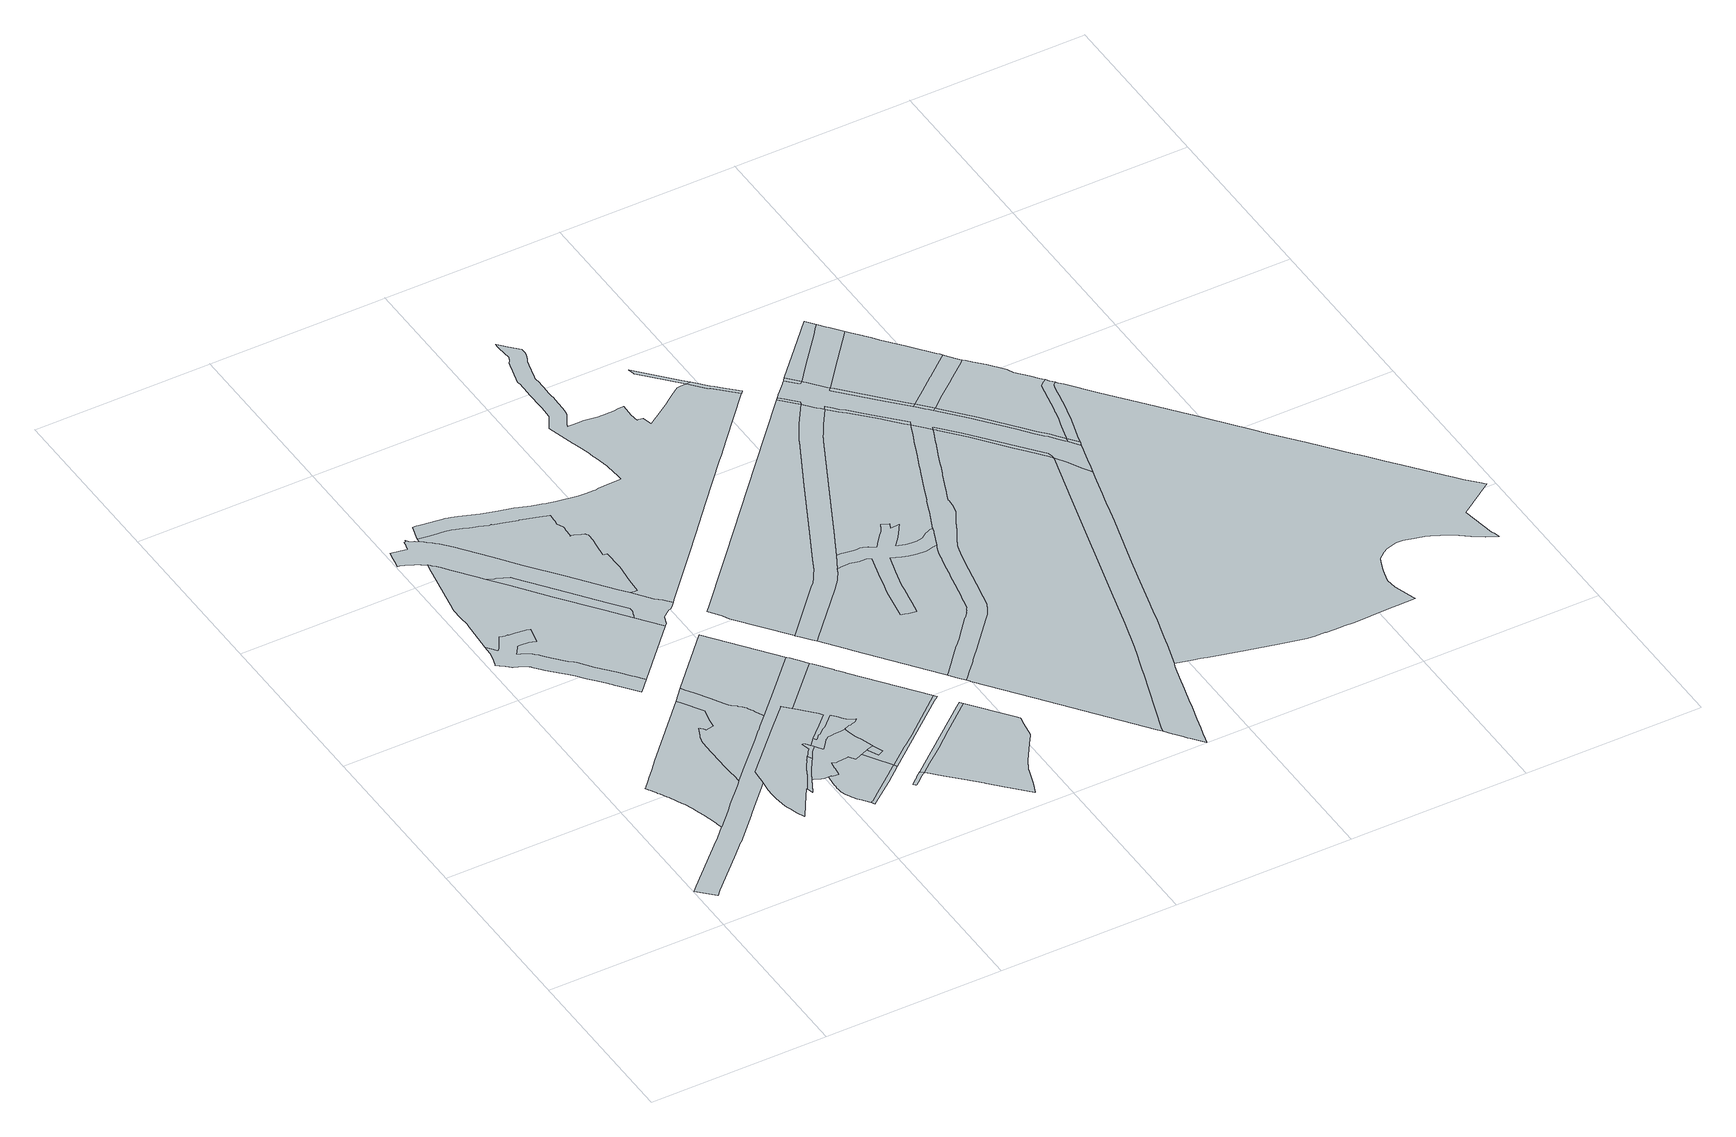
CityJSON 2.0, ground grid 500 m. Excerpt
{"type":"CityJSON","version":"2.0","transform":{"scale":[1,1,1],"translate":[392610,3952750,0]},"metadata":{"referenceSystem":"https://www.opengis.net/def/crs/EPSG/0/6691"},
"CityObjects":{
"object1":{"type":"GenericCityObject","attributes":{"class":"18","urbanPlanType":"21","prefecture":"13","city":"13100"},"geometry":[{"type":"MultiSurface","lod":"0","boundaries":[[[0,1,2,3,4,5,6,7,8,9,10,11,12,13,14,15,16,17,18,19,20,21,22,23,24,25,26,27,28,29,30,31,32,33,34,35,36,37,38,39,40,41,42,43,44,45,46,47,48,49,50,51,52,53,54,55,56,57,58]]]}]},
"object2":{"type":"GenericCityObject","attributes":{"class":"18","urbanPlanType":"21","prefecture":"13","city":"13100"},"geometry":[{"type":"MultiSurface","lod":"0","boundaries":[[[59,60,61,62,63,64,65,66,67,68,69,70,71,72,73,74,75,76,77,78,79,80,81,82,83,84,85,86,87,88,89,90,91,92,93,94,95,96,97,98,99,100,101,102,103,104,105,106,107,108,109,110,111,112,113,114,115,116,117,118,119,120,121,122,123,124,125,126,127,128,129,130,131,132,133,134,135,136,137,138,139]]]}]},
"object3":{"type":"GenericCityObject","attributes":{"class":"18","urbanPlanType":"21","prefecture":"13","city":"13100"},"geometry":[{"type":"MultiSurface","lod":"0","boundaries":[[[140,141,142,143,144,145,146,147,148,149,150,151,152,153,154,58,57,56,55,54,53,52,51,155,156,157,158,159,160,161,162,163,164,165,166,167,168,169,170,171,172,173,174,175,176,177,178,179]]]}]},
"object4":{"type":"GenericCityObject","attributes":{"class":"18","urbanPlanType":"21","prefecture":"13","city":"13100"},"geometry":[{"type":"MultiSurface","lod":"0","boundaries":[[[180,181,182,183,184,185,186,187,188,189,190,191,192,193,194,195,196,197,198,199]]]}]},
"object5":{"type":"GenericCityObject","attributes":{"class":"18","urbanPlanType":"21","prefecture":"13","city":"13100"},"geometry":[{"type":"MultiSurface","lod":"0","boundaries":[[[200,201,202,203,204,205,206,207,208,209,210,211,212,213,214,215,216,217,218,219,220,221,23,22,21,20,19,18,17,16,15,14,13,12,11,10,9,8,7,6,5,4,3,2,1,0,58,154,153,152,151,150,149,148,147,146]]]}]},
"object6":{"type":"GenericCityObject","attributes":{"class":"18","urbanPlanType":"21","prefecture":"13","city":"13100"},"geometry":[{"type":"MultiSurface","lod":"0","boundaries":[[[222,223,224,225,226,227,228,229,230,231,232,233,234,235,236,237,238,239,240,241,242,243,244,245,246,247,248,249,250,251,252,253,254,255,256,257,258,259,260,261,98,97,96,95,94,93,92,91,90,89,88,87,86,85,84,83,82,81,80,79,78,77,76,75,74,73,72,71,70,69,68,67,66,65,64,63,62,61,60,59,139,262,263,264,265,266,267]]]}]},
"object7":{"type":"GenericCityObject","attributes":{"class":"18","urbanPlanType":"21","prefecture":"13","city":"13100"},"geometry":[{"type":"MultiSurface","lod":"0","boundaries":[[[176,175,174,173,268,269,270,271,272,273,274,275,276,277,278,279,280,281,282,189,188,187,186,185,184,183,182,181,283,284,285,286,287,288,289,290,291,292,293,294,177]]]}]},
"object8":{"type":"GenericCityObject","attributes":{"class":"18","urbanPlanType":"21","prefecture":"13","city":"13100"},"geometry":[{"type":"MultiSurface","lod":"0","boundaries":[[[288,287,286,285,284,283,181,180,199,295,296,297,289]]]}]},
"object9":{"type":"GenericCityObject","attributes":{"class":"18","urbanPlanType":"21","prefecture":"13","city":"13100"},"geometry":[{"type":"MultiSurface","lod":"0","boundaries":[[[298,299,300,301,302,303,304,305,306,307,308,309,310,311,312,313,314,315,316,317,318,319,320,321,322,323,324,325,326,327,328,329,231,230,229,228,227,226,225,224,223,222,267,330,331,332,333,334,335,336,337,338,339,340,341,342,343,263,262,344,345,346,347,348,349,350,351,352,353,354,355,356,357,358,359,360,361,362,363,364,365,366,367,368,369,370,371,372,373,374]]]}]},
"object10":{"type":"GenericCityObject","attributes":{"class":"18","urbanPlanType":"21","prefecture":"13","city":"13100"},"geometry":[{"type":"MultiSurface","lod":"0","boundaries":[[[343,342,341,340,339,338,337,336,335,334,333,332,331,330,267,266,265,264,263]]]}]},
"object11":{"type":"GenericCityObject","attributes":{"class":"18","urbanPlanType":"21","prefecture":"13","city":"13100"},"geometry":[{"type":"MultiSurface","lod":"0","boundaries":[[[375,376,377,378,379,380,381,382,383,384,385,386,387,388,389,390,391,392,393,394,395,396,397,398,399,400,401,402,403,404,405,406,407,408,409,410,411,412]]]}]},
"object12":{"type":"GenericCityObject","attributes":{"class":"18","urbanPlanType":"21","prefecture":"13","city":"13100"},"geometry":[{"type":"MultiSurface","lod":"0","boundaries":[[[410,409,408,407,406,405,404,413,414,415,416,417,418,419]]]}]},
"object13":{"type":"GenericCityObject","attributes":{"class":"18","urbanPlanType":"21","prefecture":"13","city":"13100"},"geometry":[{"type":"MultiSurface","lod":"0","boundaries":[[[420,421,422,423,424,425,426,427,428,429,430,431,432,433,434,435,436,437,438,439,440,441,296,295,199,198,197,196,195,194,193,442,443,444,445,446,447,448,389,388,387,386,385,384,383,382,381,380,379,378,377,376,375,412,449,450,451]]]}]},
"object14":{"type":"GenericCityObject","attributes":{"class":"18","urbanPlanType":"21","prefecture":"13","city":"13100"},"geometry":[{"type":"MultiSurface","lod":"0","boundaries":[[[452,453,454,455,456,457,458,459,460,461,462,463,464,465,466,467,468,469,470,471,472,473,474,475,476,477,478,479,480,481,482,483,484,485,486,487,488,489,490,491,492,493,494,495,496,497,498,499,500,501,502,503,504,505,374,373,372,371,370,369,368,367,366,365,364,363,362,361,360,359,358,357,356,355,354]]]}]},
"object15":{"type":"GenericCityObject","attributes":{"class":"18","urbanPlanType":"21","prefecture":"13","city":"13100"},"geometry":[{"type":"MultiSurface","lod":"0","boundaries":[[[506,221,220,219,218,217,216,215,214,213,212,211,210,209,208,207,206,205,204,203,202,201,200,146,145,144,143,142]]]}]},
"object16":{"type":"GenericCityObject","attributes":{"class":"18","urbanPlanType":"21","prefecture":"13","city":"13100"},"geometry":[{"type":"MultiSurface","lod":"0","boundaries":[[[507,508,509,510,511,512,513,514,515,516,517,518,519,520,521,522,523,524,525,526,527,528,529,530,531,532,533,534,535,290,289,297,296,441,440,439,438,437,436,435,434,433,432,431,430,429,428,427]]]}]},
"object17":{"type":"GenericCityObject","attributes":{"class":"18","urbanPlanType":"21","prefecture":"13","city":"13100"},"geometry":[{"type":"MultiSurface","lod":"0","boundaries":[[[536,537,538,539,540,541,542,543,544,545,546,547,548]]]}]},
"object18":{"type":"GenericCityObject","attributes":{"class":"18","urbanPlanType":"21","prefecture":"13","city":"13100"},"geometry":[{"type":"MultiSurface","lod":"0","boundaries":[[[549,550,551,552,451,450,449]]]}]},
"object19":{"type":"GenericCityObject","attributes":{"class":"18","urbanPlanType":"21","prefecture":"13","city":"13100"},"geometry":[{"type":"MultiSurface","lod":"0","boundaries":[[[553,554,555,556,557,558,559,179,178,177,294,293,292,291,290,535,534,533,532,531,530,529,528,527,526,525,524,523,522,521,520,519,518,517,516,515,514,513,512,511,510,509,508,507,427,426,425,424,423,422,421,420,451,552,551,550,549,449,412,411,410,560,561,562,563,564]]]}]},
"object20":{"type":"GenericCityObject","attributes":{"class":"18","urbanPlanType":"21","prefecture":"13","city":"13100"},"geometry":[{"type":"MultiSurface","lod":"0","boundaries":[[[565,564,563,562,561,560,410,419,566,567,568]]]}]},
"object21":{"type":"GenericCityObject","attributes":{"class":"18","urbanPlanType":"21","prefecture":"13","city":"13100"},"geometry":[{"type":"MultiSurface","lod":"0","boundaries":[[[569,570,571,572,573,536,548,574,575,576,577,578,579]]]}]},
"object22":{"type":"GenericCityObject","attributes":{"class":"18","urbanPlanType":"21","prefecture":"13","city":"13100"},"geometry":[{"type":"MultiSurface","lod":"0","boundaries":[[[580,579,578,577,576,575,574,548,581,582,583,584,585,586,587,588,589,590,591,592,593,594,595,596,597,598,599,600,601,602,603,604]]]}]},
"object23":{"type":"GenericCityObject","attributes":{"class":"18","urbanPlanType":"21","prefecture":"13","city":"13100"},"geometry":[{"type":"MultiSurface","lod":"0","boundaries":[[[605,606,607,608,609,610,611,612,613,614,615,616,617,618,619,620,621,622,623,624,625,626,627,628,629,630,631,632,633,634,635,636,637,638,639,640,641,642,643,644,645,646,647,648,649,650,651,652,653,654,655,656,657,658,659,660,661,662,663,664,665,666,667,668,669,670,671,672,673,674,675,676,677,678,679,680,681,682,505,504,503,502,501,500,499,498,497,496,495,494,493,492,491,490,489,488,487,486,485,484,483,482,481,480,479,478,477,476,475,474,473,472,471,470,469,468,467,466,465,464,463,462,461,460,459,458,457,456,455,454,453,452,354,353,352,351,683,684,685,686,687,688,689,690,691,692,693,694,695,696,697,698,699,700,701,702,703,704,705,706,707,708,709,710,711,712,713,714,715,716,717,718,719,720,721,722,723,724,725,726,727,728,729,730,731,732,733,734,735,736,737,738,739,740,741,742,743,744,745,746,747,748,749,750]]]}]},
"object24":{"type":"GenericCityObject","attributes":{"class":"18","urbanPlanType":"21","prefecture":"13","city":"13100"},"geometry":[{"type":"MultiSurface","lod":"0","boundaries":[[[751,752,753,754,755,756,757,758,759,760,761,762,763,764,765,766,767,768,769,770,771,772,773,774,775,776,777,778,779,780,781,782,783,784,785,786,787,788,789,790,791,792,793,794,795,796,797,798,799,800,801,802,803,804,805,806,807,808,809,810,811,812,813,814,815,816,817,818,819,820,821,822,823,824,825,826,827,828,829,830,831,832,833,834,835,836,837,838,839,840,841,842,843]]]}]},
"object25":{"type":"GenericCityObject","attributes":{"class":"18","urbanPlanType":"21","prefecture":"13","city":"13100"},"geometry":[{"type":"MultiSurface","lod":"0","boundaries":[[[844,845,846,847,848,849,850,851,852,853,854,855,856,857,858,859,860,861,862,863,864,865,866,867,868,869,870,871,872,873,874,875,876,877,878]]]}]},
"object26":{"type":"GenericCityObject","attributes":{"class":"18","urbanPlanType":"21","prefecture":"13","city":"13100"},"geometry":[{"type":"MultiSurface","lod":"0","boundaries":[[[878,877,876,875,874,873,872,871,870,869,868,867,866,865,864,863,862,861,860,859,858,857,856,855,854,853,852,879,880,881,802,801,800,799,798,797,796,795,794,793,792,791,790,789,788,787,882,883,884,885,886,887,888,889,890,891,892,893,894,895,896]]]}]},
"object27":{"type":"GenericCityObject","attributes":{"class":"18","urbanPlanType":"21","prefecture":"13","city":"13100"},"geometry":[{"type":"MultiSurface","lod":"0","boundaries":[[[897,898,899,900,901,902,903,904,905,906,907,908,909,910,911,912,913,914,915,916,917,918,919,920,921,922,923,924,925,926,927,928,929,930,931,932,933,934,882,787,786,785,784,783,782,781,780,779,778,777,776,775,774,773,772,771,770,769,768,767,766,765,764,763,762,761,760,759,758,757,756,755,754,753,752,751,843,935,936,937,938]]]}]},
"object28":{"type":"GenericCityObject","attributes":{"class":"18","urbanPlanType":"21","prefecture":"13","city":"13100"},"geometry":[{"type":"MultiSurface","lod":"0","boundaries":[[[939,940,941,942,943,944,945,946,947,948,949,950,951,952,953,954,955,956,957,938,937,936,935,843,842,841,840,839,838,837,836,835,834,833,832,831,830,829,828,827,826,825,824,823,822,821,820,819,818,817,816,815,814,813,812,811,810,809,808,807,806,958,959,960,961,962,963,964,965,966,967,968,969,970,971,972,973,974,975,976,977,978,979,980,981,982,983,984,985,986,987,988,989,990,991,992,993,994,995,996,997,998,999,1000,1001,1002,1003,1004,1005,1006,1007,1008,1009,1010,1011,1012,1013,1014,1015,1016,1017]]]}]},
"object29":{"type":"GenericCityObject","attributes":{"class":"18","urbanPlanType":"21","prefecture":"13","city":"13100"},"geometry":[{"type":"MultiSurface","lod":"0","boundaries":[[[1018,1019,1020,1021,1022,1023,697,1024]]]}]},
"object30":{"type":"GenericCityObject","attributes":{"class":"18","urbanPlanType":"21","prefecture":"13","city":"13100"},"geometry":[{"type":"MultiSurface","lod":"0","boundaries":[[[1025,1026,1027,1028,1029,1030,1031,1032,1033,1034,1015,1014,1013,1012,1011,1010,1009,1008,1007,1006,1005,1004,1003,1002,1001,1000,999,998,997,996,995,994,993,992,991,990,989,988,987,986,985,984,983,982,981,980,979,978,977,976,975,974,973,972,971,970,969,968,967,966,965,964,963,962,961,960,1035,1036,1037,1038,1039,1040,1041,1042,1043,1044,1045,1046,1047,1048,1049,1050]]]}]},
"object31":{"type":"GenericCityObject","attributes":{"class":"18","urbanPlanType":"21","prefecture":"13","city":"13100"},"geometry":[{"type":"MultiSurface","lod":"0","boundaries":[[[1051,1052,1053,1054,1055,1056,893,892,891,890,889,888,887,886,885,884,883,882,934,933,932,931,930,929,928,927,926,925,924,923,922,921,920,919,918,917,916,915,914,913,912,911,910,909,908,907,906,905,904,903,902,901,900,899,898,897,938,957,956,955,954,953,952,951,950,949,948,947,946,945,944,943,942,941,940,939,1017]]]}]},
"object32":{"type":"GenericCityObject","attributes":{"class":"18","urbanPlanType":"21","prefecture":"13","city":"13100"},"geometry":[{"type":"MultiSurface","lod":"0","boundaries":[[[1057,1058,1059,1024,697,696,695,694,693,692,1060,1061]]]}]},
"object33":{"type":"GenericCityObject","attributes":{"class":"18","urbanPlanType":"21","prefecture":"13","city":"13100"},"geometry":[{"type":"MultiSurface","lod":"0","boundaries":[[[1062,1063,1064,1065,844,878,896]]]}]},
"object34":{"type":"GenericCityObject","attributes":{"class":"18","urbanPlanType":"21","prefecture":"13","city":"13100"},"geometry":[{"type":"MultiSurface","lod":"0","boundaries":[[[1066,1067,1068,1069,1050,1049,1048,1047,1046,1045,1044,1043,1042,1041,1040,1039,1070,1071,1072,1073,1074,1075,1076,1077,1078,1079,1080,1081,1082,1083,1084,1085,1086,1087,1088,1089,1090,1091,1092,1093,1094,1095,1096,1097,1098,1099,1100,1101,1102,1103]]]}]},
"object35":{"type":"GenericCityObject","attributes":{"class":"18","urbanPlanType":"21","prefecture":"13","city":"13100"},"geometry":[{"type":"MultiSurface","lod":"0","boundaries":[[[1104,1105,1106,1107,1108,1109,1110]]]}]},
"object36":{"type":"GenericCityObject","attributes":{"class":"18","urbanPlanType":"21","prefecture":"13","city":"13100"},"geometry":[{"type":"MultiSurface","lod":"0","boundaries":[[[1111,1112,1113,1114,1115,1116,1117,1118,1119,893,1056,1055,1054,1053,1052,1051,1017]]]}]},
"object37":{"type":"GenericCityObject","attributes":{"class":"18","urbanPlanType":"21","prefecture":"13","city":"13100"},"geometry":[{"type":"MultiSurface","lod":"0","boundaries":[[[1120,1121,1122,1123,1124,1125,1126,1127,1128,1129]]]}]},
"object38":{"type":"GenericCityObject","attributes":{"class":"18","urbanPlanType":"21","prefecture":"13","city":"13100"},"geometry":[{"type":"MultiSurface","lod":"0","boundaries":[[[1130,1131,1104,1110,1132,1133,1134,1135]]]}]},
"object39":{"type":"GenericCityObject","attributes":{"class":"18","urbanPlanType":"21","prefecture":"13","city":"13100"},"geometry":[{"type":"MultiSurface","lod":"0","boundaries":[[[1109,1108,1107,1106,1136,1137,1138,1139,1140,1065,1064,1063,1062,896,895,894,893,1119,1118,1117,1116,1115,1114,1113,1112,1111,1017,1016,1015,1141,1142,1143,1144,1145,1146,1147,1148,1149,1050,1069,1068,1067,1066,1103,1150,1151,1152,1153,1154,1155,1156,1157,1158,1159,1160,1161,1162,1163,1164,1165,1166,1167,1168,1128,1127,1126,1125,1124,1123,1169,1170,1171,1110]]]}]},
"object40":{"type":"GenericCityObject","attributes":{"class":"18","urbanPlanType":"21","prefecture":"13","city":"13100"},"geometry":[{"type":"MultiSurface","lod":"0","boundaries":[[[1172,1173,1135,1134,1133,1132,1110,1171,1170,1169,1123,1174,1175]]]}]},
"object41":{"type":"GenericCityObject","attributes":{"class":"18","urbanPlanType":"21","prefecture":"13","city":"13100"},"geometry":[{"type":"MultiSurface","lod":"0","boundaries":[[[1176,1129,1128,1168,1167,1166,1165,1177]]]}]},
"object42":{"type":"GenericCityObject","attributes":{"class":"18","urbanPlanType":"21","prefecture":"13","city":"13100"},"geometry":[{"type":"MultiSurface","lod":"0","boundaries":[[[1149,1148,1147,1146,1145,1144,1143,1142,1141,1015,1034,1033,1032,1031,1030,1029,1028,1027,1026,1025,1050]]]}]},
"object43":{"type":"GenericCityObject","attributes":{"class":"18","urbanPlanType":"21","prefecture":"13","city":"13100"},"geometry":[{"type":"MultiSurface","lod":"0","boundaries":[[[1178,1179,1180,1181,1182,1183,1184,1185,1186,1187,1175,1174,1123,1122,1121,1120,1129,1188,1189,1190,1191,1192]]]}]},
"object44":{"type":"GenericCityObject","attributes":{"class":"18","urbanPlanType":"21","prefecture":"13","city":"13100"},"geometry":[{"type":"MultiSurface","lod":"0","boundaries":[[[1193,1194,1195,1196,1197,1198,1199,1177,1165,1164,1163,1162,1161,1160,1159,1158,1157,1156,1200]]]}]},
"object45":{"type":"GenericCityObject","attributes":{"class":"18","urbanPlanType":"21","prefecture":"13","city":"13100"},"geometry":[{"type":"MultiSurface","lod":"0","boundaries":[[[1201,1202,1203,1204,1192,1191,1190,1189,1188,1129,1176,1177,1205,1206,1207,1208,1209,1210,1211]]]}]},
"object46":{"type":"GenericCityObject","attributes":{"class":"18","urbanPlanType":"21","prefecture":"13","city":"13100"},"geometry":[{"type":"MultiSurface","lod":"0","boundaries":[[[1212,1213,1214,1215,1216,1217,1218,1219,1220,1221,1211,1210,1209,1208,1207,1206,1205,1177,1199,1198,1197,1196,1195,1194,1193,1200,1222,1223,1224,1225,1226,1227,1228,1229,1230,1231,1232,1233]]]}]},
"object47":{"type":"GenericCityObject","attributes":{"class":"18","urbanPlanType":"21","prefecture":"13","city":"13100"},"geometry":[{"type":"MultiSurface","lod":"0","boundaries":[[[1200,1156,1155,1234]]]}]},
"object48":{"type":"GenericCityObject","attributes":{"class":"18","urbanPlanType":"21","prefecture":"13","city":"13100"},"geometry":[{"type":"MultiSurface","lod":"0","boundaries":[[[1235,1233,1232,1231,1230,1229,1228,1227,1226,1225,1224,1223,1222,1200,1234,1236,1237,1238,1239,1240,1241,1242,1243,1244,1245,1246]]]}]},
"object49":{"type":"GenericCityObject","attributes":{"class":"18","urbanPlanType":"21","prefecture":"13","city":"13100"},"geometry":[{"type":"MultiSurface","lod":"0","boundaries":[[[1247,1248,1249,1250,1251,1252,1253,1254,1255,1256,1257,1258,1259,1260,1261,1262,1263,1264,1265,1266,1267,1268,1246,1245,1244,1243,1242,1241,1240,1239,1238,1237,1236,1234,1155,1154,1153,1152,1151,1150,1103,1102,1101,1100,1099,1098,1097,1096,1095,1094,1093,1092,1091,1090,1089,1088,1087,1086,1269,1270,1271,1272,1273,1274,1275,1276,1277,1278,1279,1280,1281,1282,1283,1284,1285,1286,1287,1288,1289,1290,1291,1292,1293,1294,1295,1296,1297,1298,1299,1300,1301,1302,1303,1304,1305,1306,1307,1308,1309,1310,1311,1312,1313,1314,1315,1316,1317,1318,1319]]]}]}
},
"vertices":[
[312,480,0],[311,499,0],[310,520,0],[310,521,0],[310,613,0],[311,637,0],[311,639,0],[313,644,0],[315,651,0],[315,652,0],[317,656,0],[318,658,0],[329,683,0],[334,679,0],[337,676,0],[343,667,0],[365,672,0],[366,680,0],[368,693,0],[369,702,0],[373,720,0],[376,732,0],[339,791,0],[334,799,0],[173,628,0],[151,604,0],[129,580,0],[120,571,0],[116,566,0],[105,554,0],[104,554,0],[100,549,0],[99,549,0],[104,540,0],[104,539,0],[114,522,0],[116,518,0],[120,512,0],[129,494,0],[132,489,0],[143,466,0],[149,454,0],[153,446,0],[154,444,0],[158,432,0],[162,421,0],[163,419,0],[167,403,0],[171,388,0],[183,346,0],[183,340,0],[187,326,0],[229,370,0],[247,389,0],[247,390,0],[292,435,0],[299,443,0],[307,451,0],[313,458,0],
[295,933,0],[293,935,0],[264,972,0],[248,991,0],[228,1014,0],[199,1052,0],[193,1057,0],[182,1067,0],[152,1099,0],[138,1116,0],[132,1124,0],[124,1133,0],[120,1136,0],[114,1141,0],[102,1148,0],[98,1150,0],[86,1155,0],[92,1162,0],[102,1177,0],[104,1180,0],[110,1180,0],[135,1178,0],[144,1175,0],[154,1172,0],[155,1175,0],[165,1219,0],[155,1222,0],[148,1223,0],[146,1223,0],[127,1226,0],[106,1228,0],[105,1229,0],[99,1229,0],[93,1231,0],[88,1232,0],[83,1233,0],[64,1200,0],[55,1187,0],[43,1204,0],[34,1217,0],[33,1207,0],[33,1201,0],[32,1195,0],[32,1190,0],[31,1184,0],[30,1179,0],[29,1173,0],[27,1167,0],[26,1162,0],[24,1156,0],[23,1151,0],[22,1149,0],[21,1146,0],[20,1144,0],[29,1137,0],[40,1128,0],[52,1117,0],[54,1115,0],[78,1105,0],[87,1100,0],[90,1097,0],[91,1097,0],[95,1092,0],[113,1070,0],[116,1066,0],[146,1034,0],[152,1028,0],[162,1019,0],[165,1016,0],[166,1014,0],[167,1013,0],[189,984,0],[206,965,0],[225,943,0],[227,941,0],[229,939,0],[236,929,0],[237,928,0],[273,881,0],[279,873,0],[313,909,0],
[681,773,0],[660,801,0],[654,808,0],[647,801,0],[569,720,0],[522,671,0],[493,641,0],[486,634,0],[465,612,0],[456,602,0],[455,601,0],[451,598,0],[427,573,0],[350,495,0],[321,466,0],[156,294,0],[148,287,0],[147,286,0],[111,252,0],[17,161,0],[3,146,0],[46,104,0],[59,119,0],[153,209,0],[198,252,0],[199,252,0],[272,328,0],[273,329,0],[291,349,0],[335,394,0],[350,410,0],[355,415,0],[358,418,0],[360,420,0],[363,467,0],[484,590,0],[546,652,0],[567,631,0],[684,753,0],[691,760,0],
[510,444,0],[506,453,0],[501,445,0],[498,442,0],[497,439,0],[488,425,0],[485,421,0],[481,413,0],[468,388,0],[443,344,0],[447,327,0],[462,355,0],[469,368,0],[471,372,0],[474,378,0],[476,383,0],[482,393,0],[488,403,0],[504,428,0],[512,441,0],
[490,647,0],[482,666,0],[479,673,0],[478,674,0],[472,687,0],[472,688,0],[471,689,0],[470,690,0],[464,698,0],[456,706,0],[455,707,0],[442,717,0],[441,718,0],[440,719,0],[438,723,0],[436,727,0],[424,747,0],[412,766,0],[389,804,0],[374,828,0],[369,836,0],[368,837,0],
[156,1456,0],[111,1514,0],[94,1537,0],[90,1541,0],[87,1546,0],[83,1549,0],[79,1553,0],[76,1557,0],[72,1561,0],[71,1561,0],[69,1550,0],[40,1386,0],[40,1385,0],[40,1383,0],[40,1382,0],[40,1381,0],[40,1380,0],[39,1379,0],[39,1377,0],[39,1376,0],[39,1375,0],[39,1374,0],[39,1373,0],[39,1371,0],[39,1370,0],[39,1369,0],[39,1368,0],[39,1367,0],[39,1365,0],[39,1364,0],[39,1363,0],[39,1362,0],[39,1361,0],[39,1359,0],[40,1331,0],[41,1326,0],[41,1322,0],[41,1317,0],[40,1312,0],[35,1235,0],[458,1063,0],[408,1128,0],[358,1193,0],[274,1301,0],[206,1391,0],[167,1441,0],
[360,415,0],[357,391,0],[357,373,0],[357,359,0],[358,353,0],[359,341,0],[361,327,0],[364,311,0],[369,296,0],[369,294,0],[374,279,0],[383,257,0],[407,295,0],[440,346,0],[441,348,0],[511,460,0],[516,468,0],[519,472,0],[523,477,0],[517,499,0],[525,500,0],[534,486,0],[552,506,0],[568,521,0],[590,541,0],[621,571,0],[613,581,0],
[525,462,0],[540,477,0],[538,481,0],
[96,1651,0],[90,1655,0],[89,1656,0],[79,1661,0],[76,1663,0],[72,1671,0],[71,1670,0],[71,1669,0],[70,1664,0],[66,1665,0],[65,1660,0],[63,1652,0],[60,1638,0],[55,1639,0],[53,1639,0],[43,1641,0],[41,1641,0],[15,1646,0],[14,1646,0],[10,1625,0],[7,1605,0],[5,1595,0],[7,1594,0],[15,1592,0],[22,1589,0],[43,1579,0],[51,1576,0],[51,1575,0],[55,1573,0],[59,1570,0],[63,1567,0],[68,1564,0],[171,1440,0],[186,1433,0],[190,1431,0],[224,1416,0],[230,1409,0],[298,1320,0],[382,1211,0],[418,1165,0],[417,1155,0],[416,1148,0],[415,1145,0],[412,1139,0],[411,1135,0],[409,1132,0],[465,1070,0],[465,1071,0],[473,1094,0],[473,1095,0],[497,1112,0],[502,1112,0],[513,1123,0],[520,1131,0],[503,1152,0],[486,1166,0],[447,1218,0],[426,1245,0],[342,1353,0],[273,1442,0],[223,1508,0],[179,1565,0],[161,1589,0],[157,1594,0],[153,1598,0],[149,1603,0],[145,1607,0],[141,1612,0],[137,1616,0],[133,1620,0],[129,1624,0],[124,1629,0],[119,1633,0],[113,1638,0],[108,1642,0],[102,1647,0],[98,1650,0],
[604,382,0],[592,401,0],[590,400,0],[562,397,0],[561,397,0],[560,397,0],[558,396,0],[545,401,0],[541,381,0],[543,380,0],[541,370,0],[539,354,0],[519,356,0],[519,359,0],[511,359,0],[511,353,0],[508,323,0],[508,320,0],[507,312,0],[508,302,0],[509,294,0],[510,291,0],[512,283,0],[520,266,0],[521,263,0],[529,249,0],[538,240,0],[540,237,0],[544,233,0],[552,221,0],[555,223,0],[558,225,0],[594,254,0],[640,291,0],[665,312,0],[672,317,0],[641,368,0],[625,392,0],
[557,211,0],[559,213,0],[589,236,0],[629,268,0],[647,282,0],[672,303,0],[678,308,0],
[665,409,0],[654,441,0],[647,460,0],[645,464,0],[644,471,0],[641,486,0],[639,494,0],[640,497,0],[638,496,0],[632,496,0],[626,495,0],[606,494,0],[601,493,0],[599,493,0],[588,491,0],[586,490,0],[580,486,0],[579,485,0],[571,476,0],[571,475,0],[557,459,0],[554,456,0],[474,370,0],[477,369,0],[478,368,0],[479,368,0],[484,365,0],[492,361,0],[499,360,0],[646,401,0],[662,407,0],[664,408,0],
[460,1216,0],[467,1216,0],[470,1258,0],[474,1300,0],[476,1315,0],[476,1316,0],[476,1320,0],[476,1322,0],[475,1375,0],[463,1376,0],[468,1416,0],[471,1439,0],[472,1459,0],[471,1461,0],[468,1466,0],[467,1467,0],[459,1471,0],[442,1478,0],[439,1478,0],[435,1479,0],[431,1477,0],[431,1481,0],[432,1484,0],[433,1504,0],[434,1514,0],[434,1519,0],[425,1538,0],[427,1546,0],[428,1554,0],[428,1573,0],[425,1573,0],[421,1575,0],[411,1578,0],[395,1583,0],[372,1590,0],[354,1596,0],[353,1596,0],[315,1607,0],[286,1615,0],[285,1616,0],[281,1616,0],[255,1625,0],[242,1629,0],[233,1632,0],[227,1634,0],[218,1638,0],[210,1640,0],[193,1646,0],[191,1647,0],[175,1651,0],[144,1654,0],[123,1657,0],[102,1659,0],[100,1659,0],
[513,991,0],
[640,499,0],[648,502,0],[650,503,0],[654,504,0],[659,504,0],[663,505,0],[669,507,0],[671,507,0],[676,510,0],[683,516,0],[677,518,0],[673,519,0],[668,522,0],[664,525,0],[660,529,0],[657,532,0],[656,534,0],[653,539,0],[648,546,0],[645,550,0],[641,555,0],[636,559,0],[634,561,0],[601,528,0],[593,524,0],[588,521,0],[575,508,0],[572,510,0],[559,496,0],
[715,262,0],[701,251,0],[690,240,0],[689,240,0],[689,239,0],[688,239,0],[677,230,0],[676,229,0],[681,224,0],[683,223,0],[695,232,0],[706,242,0],[723,255,0],
[647,398,0],[660,369,0],[677,377,0],[665,406,0],
[750,683,0],[749,685,0],[745,689,0],[742,694,0],[732,707,0],[731,708,0],[696,754,0],[728,362,0],[740,372,0],[777,401,0],[789,411,0],[892,499,0],
[898,491,0],[883,478,0],[891,484,0],[898,490,0],
[934,443,0],[927,437,0],[920,431,0],[778,313,0],[716,263,0],[751,278,0],[785,305,0],[809,324,0],[828,340,0],[854,362,0],[940,435,0],
[1024,327,0],[725,253,0],[758,219,0],[774,202,0],[795,181,0],[795,180,0],[831,143,0],[833,140,0],[834,139,0],[866,106,0],[867,105,0],[920,50,0],[933,82,0],[949,132,0],[950,134,0],[953,140,0],[965,162,0],[966,164,0],[1002,218,0],[1020,245,0],[1022,249,0],[1029,291,0],[1031,301,0],[1033,311,0],[1033,315,0],
[662,2190,0],[659,2193,0],[645,2208,0],[645,2197,0],[646,2184,0],[647,2174,0],[647,2166,0],[649,2148,0],[643,2135,0],[639,2130,0],[633,2111,0],[630,2098,0],[619,2055,0],[620,2046,0],[620,2031,0],[620,2026,0],[620,2014,0],[620,1996,0],[620,1985,0],[620,1982,0],[620,1964,0],[620,1939,0],[619,1905,0],[619,1903,0],[618,1901,0],[606,1879,0],[597,1864,0],[596,1863,0],[614,1797,0],[617,1783,0],[621,1771,0],[631,1734,0],[633,1725,0],[635,1715,0],[636,1712,0],[636,1711,0],[640,1697,0],[641,1693,0],[641,1691,0],[646,1665,0],[646,1662,0],[647,1655,0],[648,1645,0],[649,1631,0],[650,1628,0],[650,1626,0],[651,1606,0],[645,1605,0],[611,1603,0],[583,1602,0],[576,1601,0],[572,1601,0],[571,1601,0],[548,1601,0],[527,1603,0],[474,1611,0],[464,1613,0],[462,1613,0],[456,1615,0],[438,1619,0],[436,1619,0],[434,1620,0],[408,1628,0],[367,1642,0],[366,1642,0],[328,1653,0],[299,1661,0],[284,1665,0],[231,1684,0],[214,1689,0],[208,1691,0],[199,1694,0],[191,1695,0],[181,1697,0],[136,1702,0],[124,1704,0],[113,1705,0],[100,1661,0],[527,1139,0],[598,1217,0],[626,1248,0],[646,1269,0],[703,1332,0],[781,1419,0],[895,1544,0],[909,1559,0],[950,1605,0],[1072,1739,0],[1015,1794,0],[1014,1794,0],[1009,1799,0],[985,1825,0],[973,1839,0],[959,1838,0],[946,1837,0],[939,1832,0],[918,1817,0],[897,1802,0],[896,1801,0],[858,1775,0],[845,1766,0],[821,1750,0],[815,1779,0],[804,1780,0],[803,1780,0],[799,1780,0],[795,1805,0],[796,1842,0],[779,1841,0],[771,1841,0],[761,1840,0],[753,1840,0],[749,1840,0],[723,1840,0],[717,1840,0],[685,1845,0],[681,1845,0],[667,1845,0],[656,1845,0],[643,1846,0],[637,1846,0],[644,1859,0],[656,1881,0],[659,1886,0],[662,1894,0],[663,1912,0],[664,1934,0],[664,1963,0],[663,1966,0],[663,1982,0],[663,1992,0],[664,2005,0],[664,2017,0],[664,2026,0],[664,2027,0],[663,2047,0],[664,2051,0],[676,2099,0],[680,2112,0],[682,2116,0],[683,2119,0],[687,2128,0],[689,2133,0],[691,2138,0],[692,2145,0],[691,2159,0],
[1188,991,0],[1187,991,0],[1182,990,0],[1181,990,0],[1179,989,0],[1158,985,0],[1156,985,0],[1135,987,0],[1108,992,0],[1104,993,0],[1096,996,0],[1068,1007,0],[1054,956,0],[1040,904,0],[1039,897,0],[1037,885,0],[1032,854,0],[1028,832,0],[1021,796,0],[1006,799,0],[996,801,0],[991,803,0],[978,806,0],[992,887,0],[996,906,0],[1001,926,0],[1012,970,0],[1027,1027,0],[1017,1033,0],[1017,1034,0],[1001,1034,0],[998,1034,0],[972,1040,0],[969,1040,0],[947,1039,0],[944,1038,0],[935,1038,0],[935,1037,0],[932,1031,0],[929,1025,0],[925,1018,0],[921,1012,0],[917,1006,0],[913,1000,0],[909,994,0],[904,988,0],[900,983,0],[895,977,0],[890,972,0],[758,830,0],[757,829,0],[751,823,0],[797,763,0],[808,748,0],[955,557,0],[961,549,0],[968,556,0],[1000,592,0],[1004,597,0],[1035,632,0],[1041,637,0],[1059,657,0],[1065,664,0],[1107,713,0],[1110,716,0],[1112,718,0],[1115,721,0],[1120,727,0],[1123,730,0],[1125,734,0],[1127,736,0],[1131,744,0],[1133,747,0],[1135,752,0],[1136,755,0],[1138,765,0],[1142,785,0],[1144,791,0],[1148,814,0],[1149,818,0],[1151,826,0],[1154,839,0],[1154,843,0],[1161,876,0],[1162,879,0],[1167,904,0],[1174,937,0],[1175,940,0],[1178,957,0],[1181,966,0],[1185,978,0],[1189,987,0],[1191,992,0],
[1134,1673,0],[961,1483,0],[726,1224,0],[691,1185,0],[594,1078,0],[575,1058,0],[600,1025,0],[609,1006,0],[714,870,0],[846,1013,0],[850,1017,0],[854,1021,0],[857,1026,0],[861,1030,0],[864,1035,0],[867,1040,0],[870,1044,0],[873,1049,0],[876,1054,0],[879,1059,0],[880,1060,0],[882,1064,0],[899,1100,0],[946,1194,0],[1026,1356,0],[1100,1506,0],[1104,1514,0],[1108,1521,0],[1113,1529,0],[1117,1537,0],[1121,1544,0],[1126,1551,0],[1131,1559,0],[1135,1566,0],[1177,1629,0],
[715,868,0],[723,858,0],[743,833,0],[958,1083,0],[1000,1167,0],[1080,1329,0],[1154,1479,0],[1158,1487,0],[1162,1495,0],[1167,1503,0],[1171,1510,0],[1176,1518,0],[1180,1525,0],[1185,1533,0],[1218,1582,0],[1211,1590,0],[1207,1594,0],[1178,1628,0],
[1208,1052,0],[1205,1050,0],[1191,1044,0],[1189,1044,0],[1186,1041,0],[1176,1033,0],[1157,1030,0],[1155,1030,0],[1143,1031,0],[1129,1033,0],[1120,1035,0],[1118,1035,0],[1112,1038,0],[1102,1041,0],[1119,1061,0],[1132,1077,0],[1144,1095,0],[1152,1108,0],[1147,1107,0],[1125,1105,0],[1133,1121,0],[1113,1131,0],[1104,1113,0],[1102,1109,0],[1097,1102,0],[1090,1095,0],[1075,1078,0],[1070,1071,0],[1061,1060,0],[1055,1063,0],[1051,1065,0],[1043,1071,0],[1032,1077,0],[1023,1078,0],[1015,1078,0],[1006,1078,0],[980,1082,0],[974,1084,0],[1210,1038,0],[1212,1042,0],[1215,1050,0],[1216,1053,0],
[1370,1420,0],[1368,1416,0],[1357,1389,0],[1341,1353,0],[1340,1349,0],[1324,1311,0],[1323,1308,0],[1307,1271,0],[1306,1267,0],[1303,1259,0],[1302,1257,0],[1273,1189,0],[1271,1184,0],[1264,1167,0],[1259,1154,0],[1257,1151,0],[1252,1138,0],[1242,1115,0],[1241,1111,0],[975,530,0],[985,518,0],[992,508,0],[999,515,0],[1016,534,0],[1019,537,0],[1042,562,0],[1045,567,0],[1080,605,0],[1085,610,0],[1152,686,0],[1153,687,0],[1156,691,0],[1159,694,0],[1164,700,0],[1167,705,0],[1171,710,0],[1178,722,0],[1180,729,0],[1183,735,0],[1185,742,0],[1188,754,0],[1190,763,0],[1191,771,0],[1196,792,0],[1200,814,0],[1219,904,0],[1225,929,0],[1226,934,0],[1226,937,0],[1230,951,0],[1233,960,0],[1236,967,0],[1236,968,0],[1238,971,0],[1244,983,0],[1267,1023,0],[1268,1026,0],[1281,1051,0],[1297,1078,0],[1299,1085,0],[1302,1100,0],[1304,1123,0],[1304,1126,0],[1304,1129,0],[1314,1153,0],[1315,1157,0],[1320,1169,0],[1340,1218,0],[1343,1223,0],[1354,1250,0],[1355,1253,0],[1371,1292,0],[1372,1294,0],[1388,1332,0],[1389,1335,0],[1404,1369,0],[1408,1381,0],[1388,1404,0],[1371,1423,0],
[970,1857,0],[879,1957,0],[879,1955,0],[882,1941,0],[883,1938,0],[883,1936,0],[986,1840,0],
[1608,1138,0],[1600,1151,0],[1599,1152,0],[1585,1169,0],[1564,1194,0],[1557,1202,0],[1542,1221,0],[1469,1312,0],[1416,1372,0],[1415,1374,0],[998,500,0],[999,499,0],[1103,363,0],[1302,104,0],[1310,94,0],[1313,105,0],[1361,248,0],[1380,306,0],[1386,325,0],[1393,347,0],[1403,376,0],[1413,409,0],[1439,499,0],[1471,618,0],[1566,972,0],[1610,1135,0],
[1364,1430,0],[1363,1431,0],[1325,1472,0],[1318,1480,0],[1258,1544,0],[1242,1557,0],
[1043,1781,0],[1028,1795,0],[1024,1798,0],[1073,1739,0],[1079,1746,0],
[1180,1637,0],[1179,1638,0],[1153,1667,0],[1140,1680,0],
[1662,1047,0],[1652,1065,0],[1645,1078,0],[1629,1106,0],[1326,72,0],[1330,67,0],[1343,50,0],[1350,41,0],[1352,39,0],[1382,2,0],[1382,3,0],[1385,14,0],[1391,37,0],[1397,58,0],[1406,92,0],[1418,135,0],[1426,164,0],[1438,207,0],[1450,252,0],[1462,293,0],[1466,304,0],[1488,374,0],[1496,405,0],[1517,478,0],[1518,484,0],[1527,522,0],[1530,532,0],[1557,636,0],[1576,707,0],[1601,795,0],[1607,818,0],[1616,851,0],[1630,907,0],[1632,914,0],[1643,956,0],[1652,991,0],[1660,1021,0],[1666,1041,0],
[1193,1736,0],[1189,1731,0],[1186,1728,0],[1211,1701,0],[1213,1701,0],[1218,1698,0],[1223,1703,0],
[1375,1433,0],[1326,1485,0],[1288,1526,0],[1262,1554,0],[1253,1560,0],[1248,1564,0],[1238,1576,0],[1224,1591,0],[1223,1590,0],
[1413,1495,0],[1380,1530,0],[1279,1639,0],[1272,1647,0],[1267,1641,0],[1266,1639,0],[1268,1636,0],[1364,1533,0],[1412,1481,0],[1420,1488,0],
[1345,1899,0],[1273,1822,0],[1260,1749,0],[1345,1849,0],[1354,1861,0],[1365,1874,0],
[1179,1721,0],[1178,1719,0],[1150,1691,0],[1149,1690,0],[1141,1680,0],[1413,1390,0],[1464,1333,0],[1541,1238,0],[1586,1183,0],[1608,1157,0],[1609,1155,0],[1610,1155,0],[1610,1154,0],[1612,1140,0],[1671,1060,0],[1678,1088,0],[1686,1116,0],[1690,1130,0],[1691,1134,0],[1693,1142,0],[1672,1172,0],[1670,1175,0],[1657,1191,0],[1640,1213,0],[1636,1217,0],[1617,1239,0],[1586,1278,0],[1522,1357,0],[1512,1370,0],[1447,1443,0],[1439,1452,0],[1436,1455,0],[1416,1476,0],[1266,1653,0],[1231,1695,0],[1230,1696,0],
[1386,1848,0],[1384,1851,0],[1317,1703,0],[1412,1816,0],
[1446,1459,0],[1455,1449,0],
[1570,1622,0],[1569,1623,0],[1568,1623,0],[1567,1625,0],[1514,1692,0],[1470,1745,0],[1456,1763,0],[1444,1777,0],[1441,1780,0],[1419,1808,0],[1462,1522,0],[1504,1557,0],[1505,1558,0],[1556,1600,0],[1574,1615,0],
[1665,1198,0],[1662,1201,0],[1647,1220,0],[1625,1245,0],[1605,1271,0],[1530,1364,0],[1461,1442,0],[1675,1184,0],
[1598,1584,0],[1594,1588,0],[1586,1600,0],[1575,1615,0],[1494,1482,0],[1534,1515,0],[1536,1516,0],[1540,1520,0],[1551,1529,0],[1601,1570,0],[1606,1575,0],
[1743,1407,0],[1734,1418,0],[1719,1437,0],[1691,1470,0],[1682,1487,0],[1676,1496,0],[1649,1530,0],[1624,1556,0],[1613,1568,0],[1612,1569,0],[1676,1186,0],[1684,1218,0],[1688,1231,0],[1692,1245,0],[1696,1257,0],[1702,1283,0],[1702,1286,0],[1704,1292,0],[1706,1298,0],[1724,1390,0],[1736,1400,0],[1744,1406,0],
[1697,1155,0],
[1751,1397,0],[1701,1170,0],[1703,1179,0],[1714,1216,0],[1724,1249,0],[1727,1261,0],[1731,1277,0],[1734,1291,0],[1744,1338,0],[1748,1362,0],[1752,1378,0],[1761,1385,0],
[2479,510,0],[2471,519,0],[2438,554,0],[2424,570,0],[2406,593,0],[2336,678,0],[2307,713,0],[2280,746,0],[2274,754,0],[2262,768,0],[2256,774,0],[2177,871,0],[2112,951,0],[2086,983,0],[2012,1075,0],[1996,1096,0],[1989,1104,0],[1985,1109,0],[1912,1200,0],[1834,1295,0],[1775,1368,0],[1765,1380,0],[1494,297,0],[1513,292,0],[1531,288,0],[1549,283,0],[1644,258,0],[1729,237,0],[1797,221,0],[1816,218,0],[1850,218,0],[1850,217,0],[1889,217,0],[1899,216,0],[1930,215,0],[1976,217,0],[2023,217,0],[2053,218,0],[2105,218,0],[2102,228,0],[2092,257,0],[2084,283,0],[2081,301,0],[2081,311,0],[2082,318,0],[2090,349,0],[2092,355,0],[2099,375,0],[2108,394,0],[2116,402,0],[2124,408,0],[2128,411,0],[2141,418,0],[2151,422,0],[2163,426,0],[2175,428,0],[2191,427,0],[2205,424,0],[2220,419,0],[2245,412,0],[2258,407,0],[2281,397,0],[2291,393,0],[2295,390,0],[2304,385,0],[2309,381,0],[2345,355,0],[2374,335,0],[2404,319,0],[2400,335,0],[2396,345,0],[2379,441,0],[2480,509,0]
]}
